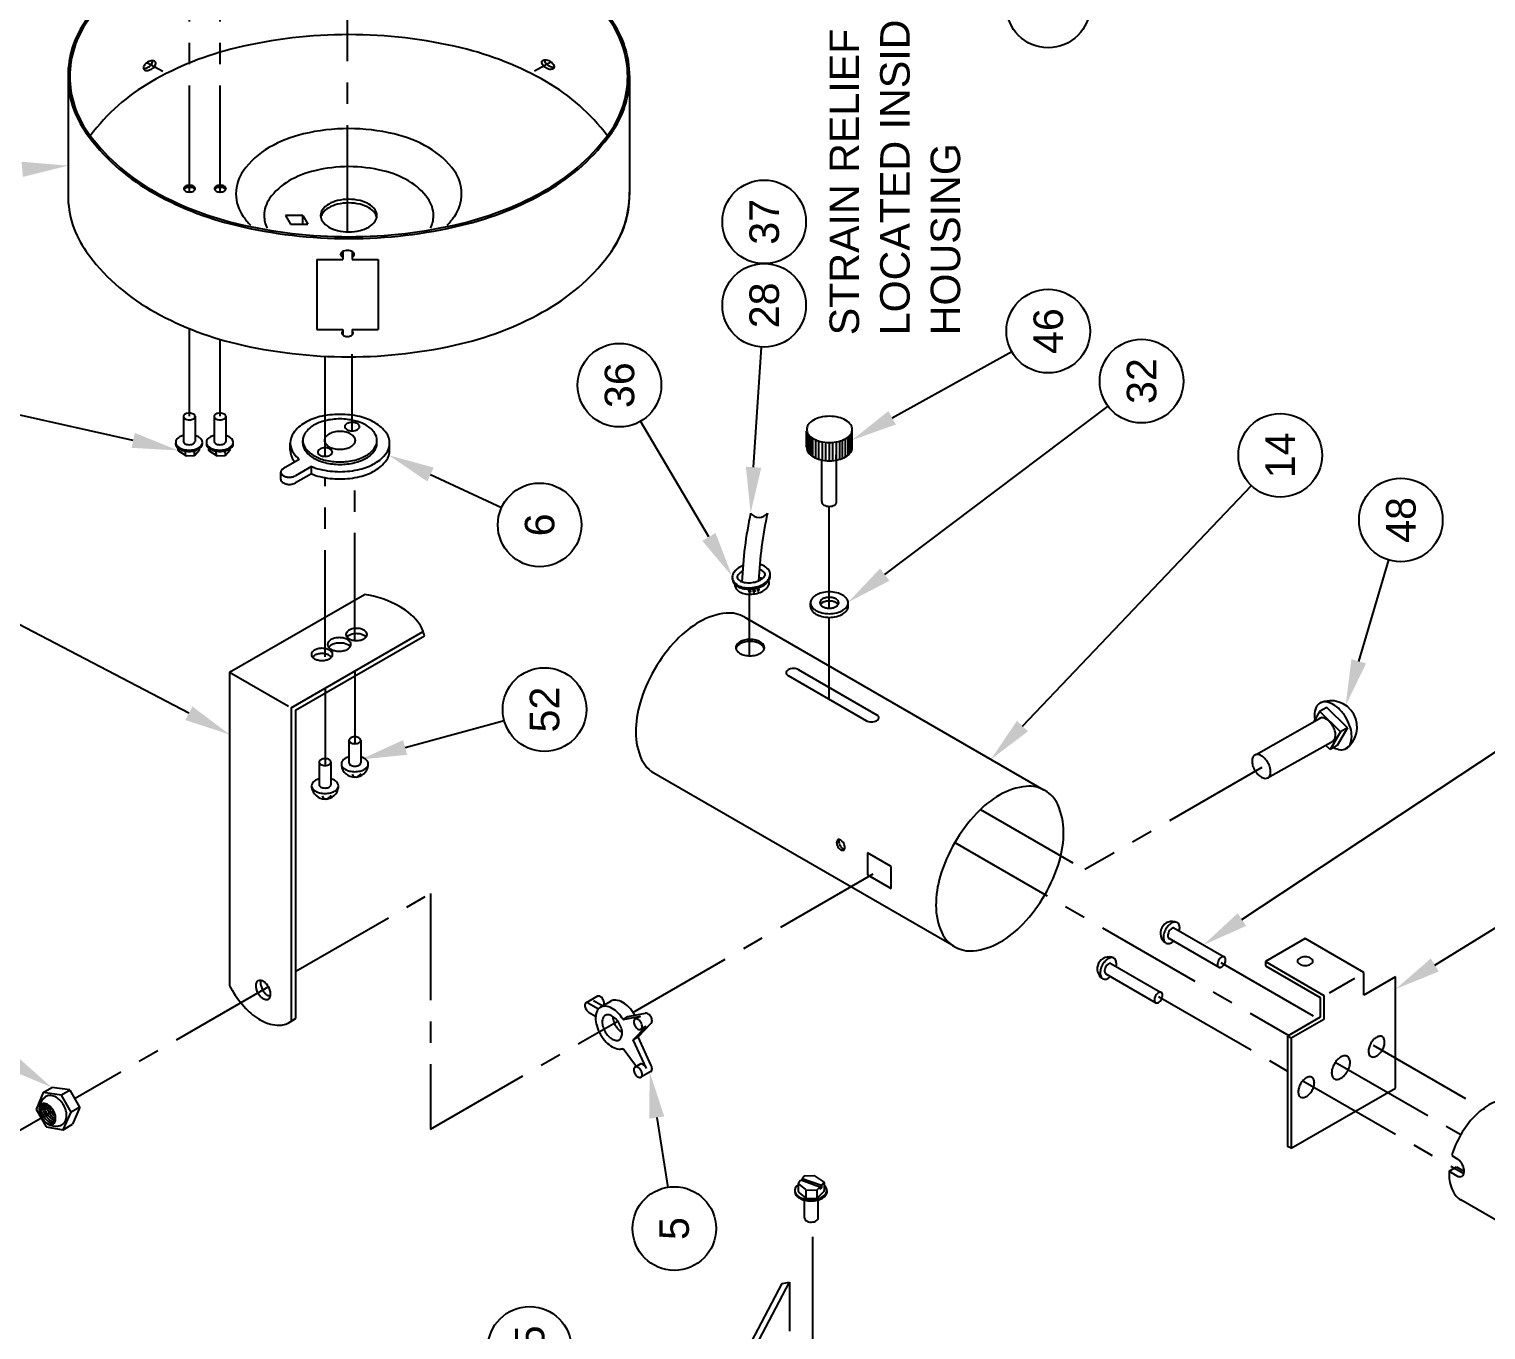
# Model space of a CAD drawing. Header units: millimetres. Extents: x 43 to 3711, y 1330 to 4598.
# Drawn here: x 3679.23 to 3696.31, y 1589.29 to 1604.54 of the extents above; entities that cross this region are included whole.
import ezdxf
from ezdxf.enums import TextEntityAlignment as Align

# ---------------------------------------------------------------- set-up
doc = ezdxf.new("R2010")
doc.units = ezdxf.units.MM
doc.linetypes.add('CENTER', pattern=[2, 1.25, -0.25, 0.25, -0.25])
for name, color, linetype in [('102', 3, 'Continuous'), ('103', 7, 'Continuous'), ('TEXT', 7, 'Continuous')]:
    doc.layers.add(name, color=color, linetype=linetype)
doc.styles.get("Standard").update_dxf_attribs({"font": 'arial.ttf'})

# ---------------------------------------------------------------- blocks, each defined once
blk = doc.blocks.new('SCREW1')
at = {"layer": '102'}
for p, q in [((0.063, 0.111), (0.356, 0.111)), ((0.389, 0.083), (0.382, -0.078)), ((0.525, 0.092), (0.389, 0.091)), ((0.483, 0.203), (0.395, 0.097)), ((0.629, 0.213), (0.502, 0.212)), ((0.525, 0.088), (0.518, -0.082)), ((0.622, 0.208), (0.528, 0.095)), ((0.571, -0.14), (0.682, 0.171)), ((0.593, -0.165), (0.706, 0.15)), ((0.682, 0.171), (0.639, 0.209)), ((0.706, 0.15), (0.674, 0.15)), ((0.746, 0.115), (0.706, 0.15)), ((0.753, -0.052), (0.75, 0.106)), ((0.064, -0.11), (0.36, -0.11)), ((0.517, -0.087), (0.382, -0.089)), ((0.389, -0.096), (0.499, -0.203)), ((0.647, -0.209), (0.516, -0.21)), ((0.521, -0.091), (0.571, -0.14)), ((0.571, -0.14), (0.535, -0.14)), ((0.558, -0.166), (0.535, -0.14)), ((0.558, -0.166), (0.567, -0.14)), ((0.593, -0.165), (0.558, -0.166)), ((0.638, -0.205), (0.593, -0.165)), ((0.656, -0.203), (0.751, -0.059))]:
    blk.add_line(p, q, dxfattribs=at)
for points in [[(0.49, 0.267, 0.147882), (0.44, 0.25, 0.106617), (0.387, 0.19, 0.072341), (0.356, 0.11, 0.058752), (0.344, 0.005, 0.058752), (0.357, -0.1, 0.072341), (0.39, -0.18, 0.106617), (0.444, -0.239, 0.156851), (0.497, -0.256, 0.066854), (0.521, -0.252, 0.043629)], [(0.606, 0.217, 0.071203), (0.566, 0.254, 0.156851), (0.514, 0.27, 0.156851), (0.461, 0.253, 0.106617), (0.407, 0.193, 0.072341), (0.376, 0.113, 0.058752), (0.365, 0.008, 0.058752), (0.378, -0.097, 0.072341), (0.411, -0.177, 0.106617), (0.465, -0.236, 0.156851), (0.518, -0.252, 0.156851), (0.57, -0.235, 0.043629), (0.595, -0.213, 0.072341)], [(0.063, 0.111, 0.002074), (0.063, 0.111, 0.156851), (0.041, 0.103, 0.106617), (0.018, 0.078, 0.072341), (0.005, 0.044, 0.058752), (0, 0, 0.058752), (0.006, -0.044, 0.072341), (0.019, -0.078, 0.106617), (0.042, -0.103, 0.154727), (0.064, -0.11, 0.088752)]]:
    blk.add_lwpolyline(points, format="xyb", dxfattribs=at)
for centre, radius, start, end in [((0.413, 0.082), 0.024, 140.0655, 177.511), ((0.502, 0.188), 0.024, 90.4753, 140.0655), ((0.537, 0.088), 0.012, 140.0655, 177.511), ((0.631, 0.2), 0.012, 48.7094, 140.0655), ((0.738, 0.106), 0.012, 1.0598, 48.7094), ((0.406, -0.079), 0.024, 177.511, 225.6815), ((0.515, -0.186), 0.024, 225.6815, 270.4753), ((0.53, -0.083), 0.012, 177.511, 225.6815), ((0.646, -0.196), 0.012, 225.6815, 326.5293), ((0.741, -0.052), 0.012, 326.5293, 1.0598)]:
    blk.add_arc(centre, radius, start, end, dxfattribs=at)
blk = doc.blocks.new('P-SCR1')
at = {"layer": '102'}
for p, q in [((-0.096, 0.055), (-0.096, -0.312)), ((0.095, 0.055), (0.095, -0.313))]:
    blk.add_line(p, q, dxfattribs=at)
blk.add_lwpolyline([(-0.001, 0, 0.058752), (0.038, 0.004, 0.072341), (0.067, 0.016, 0.106617), (0.089, 0.036, 0.156851), (0.095, 0.055, 0.156851), (0.089, 0.074, 0.106617), (0.067, 0.094, 0.072341), (0.038, 0.106, 0.058752), (0, 0.11, 0.058752), (-0.039, 0.106, 0.072341), (-0.068, 0.094, 0.106617), (-0.09, 0.075, 0.156851), (-0.096, 0.056, 0.156851), (-0.09, 0.036, 0.106617), (-0.068, 0.016, 0.072341), (-0.039, 0.005, 0.058752)], format="xyb", close=True, dxfattribs=at)
for points in [[(-0.095, -0.216, 0.065321), (-0.155, -0.24, 0.106617), (-0.205, -0.286, 0.156851), (-0.219, -0.33, 0.156851), (-0.205, -0.374, 0.106617), (-0.155, -0.419, 0.072341), (-0.089, -0.445, 0.058752), (-0.001, -0.456, 0.058752), (0.087, -0.445, 0.072341), (0.154, -0.419, 0.106617), (0.203, -0.374, 0.156851), (0.218, -0.33, 0.156851), (0.203, -0.286, 0.106617), (0.154, -0.24, 0.063821), (0.095, -0.216, 0.058752)], [(-0.219, -0.34, 0.033178), (-0.219, -0.35, 0.077949), (-0.216, -0.373, 0.106617)], [(-0.096, -0.312, 0.155781), (-0.09, -0.331, 0.106617), (-0.068, -0.351, 0.072341), (-0.039, -0.363, 0.058752), (-0.001, -0.367, 0.058752)], [(-0.001, -0.367, 0.058752), (0.038, -0.363, 0.072341), (0.067, -0.352, 0.106617), (0.089, -0.332, 0.156851), (0.095, -0.313, 0.001045), (0.095, -0.313, 0.106617)], [(0.214, -0.374, 0.082938), (0.218, -0.35, 0.033178), (0.217, -0.34, 0.106617)]]:
    blk.add_lwpolyline(points, format="xyb", dxfattribs=at)
for centre, radius, start, end in [((-0.001, -0.326), 0.22, 186.6352, 353.7649), ((0.02, -0.476), 0.0679, 196.0193, 275.4534), ((-0.032, -0.398), 0.158, 291.0478, 327.0522)]:
    blk.add_arc(centre, radius, start, end, dxfattribs=at)
blk = doc.blocks.new('SCREW2')
at = {"layer": '102'}
for p, q in [((-0.046, 0.081), (0.309, 0.286)), ((0.384, 0.414), (0.372, 0.407)), ((0.508, 0.394), (0.391, 0.416)), ((0.508, 0.393), (0.445, 0.355)), ((0.584, 0.277), (0.515, 0.389)), ((0.585, 0.268), (0.524, 0.231)), ((0.579, 0.128), (0.586, 0.272)), ((0.053, -0.082), (0.408, 0.123)), ((0.575, 0.12), (0.541, 0.099))]:
    blk.add_line(p, q, dxfattribs=at)
for points in [[(0.321, 0.071, 0.065321), (0.372, 0.032, 0.106617), (0.436, 0.011, 0.156851), (0.481, 0.021, 0.156851), (0.512, 0.055, 0.106617), (0.527, 0.121, 0.072341), (0.516, 0.192, 0.058752), (0.481, 0.273, 0.058752), (0.428, 0.344, 0.072341), (0.372, 0.389, 0.106617), (0.308, 0.409, 0.156851), (0.263, 0.399, 0.156851), (0.232, 0.365, 0.106617), (0.218, 0.299, 0.062753), (0.225, 0.237, 0.058752)], [(0.49, 0.026, 0.033178), (0.499, 0.031, 0.156851), (0.53, 0.065, 0.106617), (0.544, 0.131, 0.072341), (0.534, 0.202, 0.058752), (0.499, 0.283, 0.058752), (0.446, 0.354, 0.072341), (0.389, 0.399, 0.106617), (0.325, 0.419, 0.156851), (0.28, 0.409, 0.033178), (0.272, 0.404, 0.106617)], [(0.404, 0.23, 0.058752), (0.381, 0.261, 0.072341), (0.357, 0.281, 0.106617), (0.329, 0.29, 0.156851), (0.309, 0.286, 0.001045), (0.309, 0.286, 0.106617)], [(0.404, 0.12, 0.156851), (0.417, 0.135, 0.106617), (0.424, 0.163, 0.072341), (0.419, 0.194, 0.058752), (0.404, 0.23, 0.058752)]]:
    blk.add_lwpolyline(points, format="xyb", dxfattribs=at)
blk.add_lwpolyline([(0.054, 0.028, 0.058752), (0.031, 0.059, 0.072341), (0.006, 0.079, 0.106617), (-0.022, 0.088, 0.156851), (-0.042, 0.084, 0.156851), (-0.055, 0.069, 0.106617), (-0.062, 0.04, 0.072341), (-0.057, 0.009, 0.058752), (-0.042, -0.027, 0.058752), (-0.019, -0.058, 0.072341), (0.005, -0.077, 0.106617), (0.033, -0.086, 0.156851), (0.053, -0.082, 0.156851), (0.067, -0.067, 0.106617), (0.073, -0.039, 0.072341), (0.069, -0.007, 0.058752)], format="xyb", close=True, dxfattribs=at)
for centre, start, end in [((0.389, 0.406), 79.4154, 125.0934), ((0.506, 0.384), 31.7657, 79.4154), ((0.576, 0.272), 357.2353, 31.7657), ((0.569, 0.128), 304.0731, 357.2353)]:
    blk.add_arc(centre, 0.01, start, end, dxfattribs=at)
blk = doc.blocks.new('A$C3A585D41')
at = {"layer": '102'}
for p, q in [((27.571, 32.098), (27.371, 31.981)), ((27.773, 32.017), (27.571, 32.098)), ((27.371, 31.981), (27.336, 31.781)), ((27.742, 31.802), (27.773, 32.017)), ((27.773, 32.017), (27.832, 31.915)), ((27.336, 31.781), (27.4, 31.67)), ((27.336, 31.781), (27.542, 31.687)), ((27.542, 31.687), (27.742, 31.802)), ((27.801, 31.699), (27.742, 31.802)), ((27.803, 31.702), (27.832, 31.915)), ((27.6, 31.584), (27.4, 31.67)), ((27.601, 31.585), (27.542, 31.687)), ((27.601, 31.585), (27.801, 31.699)), ((39.697, 31.724), (38.31, 31.724)), ((32.7, 29.83), (29.026, 29.83)), ((32.7, 29.83), (32.301, 29.14)), ((32.7, 29.83), (33.612, 28.25)), ((34.96, 29.23), (35.045, 29.23)), ((35.195, 29.013), (35.087, 29.2)), ((28.587, 29.144), (28.624, 29.08)), ((32.284, 29.11), (28.61, 29.11)), ((28.61, 29.11), (28.641, 29.056)), ((32.253, 29.056), (28.641, 29.056)), ((32.253, 29.056), (33.125, 27.547)), ((32.284, 29.11), (33.178, 27.561)), ((35.026, 28.872), (34.919, 29.058)), ((35.112, 28.872), (35.004, 29.058)), ((35.302, 29.119), (35.387, 29.119)), ((38.054, 29.174), (37.953, 29.116)), ((37.953, 29.116), (37.953, 28.915)), ((38.054, 28.973), (38.054, 29.174)), ((35.026, 28.872), (35.112, 28.872)), ((35.387, 28.972), (35.417, 28.972)), ((37.953, 28.973), (38.054, 28.973)), ((38.054, 28.973), (37.953, 28.915)), ((35.387, 28.103), (35.417, 28.103)), ((35.302, 27.955), (35.387, 27.955)), ((28.715, 25.622), (28.668, 25.54)), ((28.819, 25.622), (28.753, 25.507)), ((28.901, 25.517), (28.822, 25.653)), ((28.772, 25.484), (28.843, 25.361)), ((28.852, 25.564), (28.789, 25.454)), ((28.054, 24.946), (28.39, 25.099)), ((28.289, 25.219), (28.079, 25.062)), ((28.424, 25.041), (28.39, 25.099)), ((28.39, 25.099), (28.55, 24.946)), ((28.63, 25.219), (28.664, 25.161)), ((28.63, 25.219), (28.668, 25.012)), ((28.664, 25.161), (28.702, 24.954)), ((39.697, 25.143), (38.295, 25.143)), ((28.018, 24.893), (27.951, 25.009)), ((28.104, 25.02), (28.07, 25.078)), ((28.087, 24.888), (28.424, 25.041)), ((28.424, 25.041), (28.584, 24.888)), ((28.546, 24.951), (28.513, 25.009)), ((28.665, 25.02), (28.632, 25.078)), ((31.534, 24.884), (29.49, 21.344)), ((33.706, 23.903), (33.728, 23.905)), ((33.786, 23.936), (33.802, 23.938)), ((24.691, 23.794), (25.533, 23.354)), ((33.332, 23.773), (31.322, 20.29)), ((33.674, 23.747), (33.638, 23.743)), ((24.715, 23.705), (25.55, 23.269)), ((33.674, 23.728), (33.638, 23.724)), ((33.677, 23.698), (33.64, 23.693)), ((33.68, 23.679), (33.643, 23.675)), ((33.686, 23.649), (33.65, 23.645)), ((33.692, 23.631), (33.656, 23.626)), ((33.756, 23.507), (33.778, 23.51)), ((33.842, 23.494), (33.858, 23.496)), ((25.55, 23.269), (24.975, 23.269)), ((25.533, 23.354), (25.55, 23.269)), ((32.66, 23.282), (32.131, 22.364)), ((32.732, 23.165), (32.198, 22.24)), ((35.504, 23.057), (35.303, 23.057)), ((35.34, 23.069), (35.527, 23.069)), ((33.471, 23.022), (33.514, 23.022)), ((34.702, 22.891), (35.188, 22.891)), ((35.398, 22.886), (35.196, 22.886)), ((35.412, 22.927), (35.202, 22.927)), ((35.426, 22.963), (35.208, 22.963)), ((35.443, 22.997), (35.225, 22.997)), ((35.467, 23.021), (35.245, 23.021)), ((35.486, 23.045), (35.263, 23.045)), ((34.683, 22.716), (35.187, 22.716)), ((35.39, 22.802), (35.18, 22.802)), ((35.39, 22.764), (35.182, 22.764)), ((35.393, 22.723), (35.185, 22.723)), ((35.393, 22.845), (35.186, 22.845)), ((35.199, 22.723), (35.248, 22.723)), ((33.471, 22.581), (33.514, 22.581)), ((35.398, 22.682), (35.194, 22.682)), ((35.417, 22.649), (35.21, 22.649)), ((35.426, 22.617), (35.221, 22.617)), ((35.453, 22.586), (35.241, 22.586)), ((35.467, 22.567), (35.259, 22.567)), ((35.484, 22.55), (35.279, 22.55)), ((35.53, 22.536), (35.332, 22.536)), ((30.326, 22.354), (30.165, 22.076)), ((30.582, 22.354), (30.326, 22.354)), ((30.421, 22.076), (30.582, 22.354)), ((30.165, 22.076), (30.421, 22.076)), ((29.162, 19.562), (28.824, 18.976)), ((29.285, 19.503), (28.949, 18.919)), ((29.58, 18.821), (29.238, 18.229)), ((29.703, 18.762), (29.362, 18.172)), ((31.735, 17.8), (32.171, 17.029)), ((29.257, 17.691), (28.886, 17.048)), ((29.307, 17.691), (28.911, 17.005)), ((29.307, 17.691), (29.257, 17.691)), ((29.576, 17.225), (29.307, 17.691)), ((31.461, 17.664), (31.896, 16.894)), ((27.119, 17.387), (27.14, 17.43)), ((28.434, 17.43), (27.14, 17.43)), ((28.409, 17.387), (28.434, 17.43)), ((28.655, 17.048), (28.434, 17.43)), ((27.119, 17.387), (27.825, 16.164)), ((28.409, 17.387), (27.119, 17.387)), ((28.63, 17.005), (28.409, 17.387)), ((29.179, 16.536), (29.576, 17.225)), ((32.24, 17.055), (32.122, 17.122)), ((28.911, 17.005), (28.63, 17.005)), ((28.886, 17.048), (28.655, 17.048)), ((28.942, 16.941), (29.114, 16.644)), ((31.793, 16.932), (31.846, 16.986)), ((32.001, 16.812), (31.793, 16.932)), ((31.84, 16.85), (31.793, 16.932)), ((32.001, 16.812), (32.241, 17.052)), ((32.048, 16.73), (32.288, 16.97)), ((32.288, 16.97), (32.24, 17.055)), ((32.048, 16.73), (31.84, 16.85)), ((32.048, 16.73), (32.001, 16.812)), ((28.913, 16.536), (29.179, 16.536)), ((29.127, 16.164), (28.913, 16.536)), ((27.825, 16.164), (29.127, 16.164)), ((26.849, 15.538), (26.797, 15.448)), ((26.849, 15.538), (26.899, 15.45)), ((25.884, 14.31), (26.514, 15.401)), ((26.899, 15.45), (26.866, 15.394)), ((27.032, 15.507), (26.99, 15.435))]:
    blk.add_line(p, q, dxfattribs=at)
at = {"layer": '102', "linetype": 'Continuous'}
for p, q in [((37.539, 28.809), (36.716, 28.809)), ((36.716, 28.809), (36.716, 28.503)), ((37.539, 28.809), (37.539, 28.503)), ((36.716, 28.503), (36.653, 28.503)), ((36.716, 28.395), (36.653, 28.395)), ((36.716, 28.395), (36.716, 28.089)), ((37.633, 28.503), (37.539, 28.503)), ((37.632, 28.395), (37.539, 28.395)), ((37.539, 28.395), (37.539, 28.089)), ((37.539, 28.089), (36.716, 28.089))]:
    blk.add_line(p, q, dxfattribs=at)
at = {"layer": '102'}
for points in [[(27.378, 31.859, 0.000283), (27.378, 31.859, 0.156851), (27.392, 31.797, 0.156851), (27.439, 31.754, 0.106617), (27.503, 31.741, 0.072341), (27.563, 31.749, 0.058752), (27.625, 31.776, 0.058752), (27.679, 31.817, 0.072341), (27.717, 31.864, 0.106617), (27.737, 31.927, 0.156851), (27.724, 31.988, 0.156851), (27.677, 32.031, 0.005036), (27.674, 32.032, 0.072341)], [(27.498, 32.012, 0.058752), (27.454, 31.98, 0.072341), (27.427, 31.945, 0.106617), (27.414, 31.905, 0.138975), (27.419, 31.88, 0.156851)], [(27.51, 31.989, 0.058752), (27.466, 31.957, 0.072341), (27.439, 31.922, 0.106617), (27.426, 31.882, 0.031443), (27.426, 31.877, 0.156851)], [(27.527, 31.97, 0.058752), (27.483, 31.938, 0.072341), (27.456, 31.903, 0.087771), (27.444, 31.871, 0.156851)], [(27.54, 31.948, 0.058752), (27.496, 31.916, 0.072341), (27.469, 31.881, 0.035251), (27.463, 31.869, 0.156851)], [(27.638, 32.028, 0.034944), (27.633, 32.032, 0.106617), (27.592, 32.04, 0.072341), (27.548, 32.034, 0.058752), (27.498, 32.012, 0.058752)], [(27.643, 32.009, 0.102272), (27.604, 32.017, 0.072341), (27.56, 32.011, 0.058752), (27.51, 31.989, 0.058752)], [(27.642, 31.996, 0.053376), (27.621, 31.998, 0.072341), (27.577, 31.992, 0.058752), (27.527, 31.97, 0.058752)], [(27.636, 31.976, 0.00561), (27.634, 31.976, 0.072341), (27.59, 31.97, 0.058752), (27.54, 31.948, 0.058752)], [(27.622, 31.952, 0.033527), (27.602, 31.947, 0.058752), (27.552, 31.926, 0.058752)], [(27.552, 31.926, 0.058752), (27.508, 31.893, 0.048478), (27.489, 31.87, 0.106617)], [(27.569, 31.907, 0.038059), (27.54, 31.887, 0.072341)], [(27.588, 31.916, 0.023227), (27.569, 31.907, 0.058752)], [(38.329, 31.724, 0.007028), (38.297, 31.724, 0.156851), (37.633, 31.511, 0.106617), (36.953, 30.76, 0.072341), (36.553, 29.755, 0.058752), (36.397, 28.433, 0.058752)], [(38.991, 25.405, 0.101011), (39.622, 26.117, 0.072341), (40.02, 27.117, 0.058752), (40.175, 28.433, 0.058752), (40.02, 29.75, 0.072341), (39.622, 30.75, 0.101011), (38.991, 31.462, 0.156851)], [(39.777, 30.839, 0.005316), (39.777, 30.838, 0.072341), (39.781, 30.812, 0.058752), (39.793, 30.783, 0.058752)], [(39.793, 30.783, 0.058752), (39.813, 30.757, 0.072341), (39.833, 30.741, 0.106617), (39.857, 30.734, 0.10425), (39.868, 30.735, 0.156851)], [(38.357, 30.235, 0.027467), (38.359, 30.237, 0.106617), (38.373, 30.252, 0.072341), (38.382, 30.273, 0.058752), (38.385, 30.3, 0.058752), (38.382, 30.328, 0.072341), (38.373, 30.348, 0.106617), (38.359, 30.364, 0.027467), (38.357, 30.365, 0.156851)], [(38.357, 29.875, 0.027467), (38.359, 29.877, 0.106617), (38.373, 29.892, 0.072341), (38.382, 29.913, 0.058752), (38.385, 29.94, 0.058752), (38.382, 29.968, 0.072341), (38.373, 29.988, 0.106617), (38.359, 30.004, 0.027467), (38.357, 30.005, 0.156851)], [(28.972, 29.8, 0.058752), (28.758, 29.64, 0.072341), (28.623, 29.47, 0.106617), (28.561, 29.276, 0.156851), (28.59, 29.139, 0.038905), (28.61, 29.11, 0.106617)], [(29.026, 29.83, 0.013476), (28.972, 29.8, 0.058752)], [(39.073, 28.433, 0.058752), (39.011, 28.965, 0.072341), (38.85, 29.369, 0.106617), (38.576, 29.67, 0.156851), (38.31, 29.756, 0.156851), (38.043, 29.67, 0.033806), (37.942, 29.587, 0.072341)], [(28.974, 29.442, 0.058752), (28.934, 29.412, 0.072341), (28.909, 29.38, 0.082963), (28.898, 29.352, 0.156851)], [(29.086, 29.464, 0.071901), (29.06, 29.468, 0.072341), (29.02, 29.462, 0.058752), (28.974, 29.442, 0.058752)], [(38.627, 28.433, 0.058752), (38.58, 28.832, 0.072341), (38.459, 29.135, 0.106617), (38.254, 29.361, 0.156851), (38.054, 29.425, 0.113015), (37.905, 29.391, 0.106617)], [(34.96, 29.23, 0.156851), (34.94, 29.223, 0.106617), (34.919, 29.2, 0.072341), (34.907, 29.17, 0.058752), (34.902, 29.129, 0.058752), (34.907, 29.089, 0.072341), (34.919, 29.058, 0.106617)], [(35.086, 29.2, 0.106617), (35.066, 29.223, 0.156851), (35.045, 29.23, 0.156851), (35.025, 29.223, 0.106617), (35.004, 29.2, 0.072341), (34.992, 29.17, 0.058752), (34.987, 29.129, 0.058752), (34.992, 29.089, 0.072341), (35.004, 29.058, 0.106617)], [(28.618, 29.091, 0.006908), (28.621, 29.086, 0.038905), (28.641, 29.056, 0.106617)], [(35.302, 29.119, 0.156851), (35.184, 29.082, 0.014908), (35.164, 29.066, 0.072341)], [(35.723, 28.537, 0.058752), (35.696, 28.771, 0.072341), (35.625, 28.949, 0.106617), (35.504, 29.082, 0.156851), (35.387, 29.119, 0.156851), (35.27, 29.082, 0.060032), (35.195, 29.013, 0.072341)], [(32.918, 28.748, 0.058752), (32.912, 28.797, 0.072341), (32.897, 28.835, 0.085769), (32.878, 28.859, 0.156851)], [(35.026, 28.872, 0.04001), (34.993, 28.771, 0.058752), (34.966, 28.537, 0.058752), (34.993, 28.304, 0.072341), (35.064, 28.126, 0.106617), (35.184, 27.993, 0.156851), (35.302, 27.955, 0.156851)], [(35.112, 28.872, 0.04001), (35.079, 28.771, 0.058752), (35.051, 28.537, 0.058752), (35.079, 28.304, 0.072341), (35.149, 28.126, 0.106617), (35.27, 27.993, 0.156851), (35.387, 27.955, 0.156851), (35.504, 27.993, 0.106617), (35.625, 28.126, 0.072341), (35.696, 28.304, 0.058752), (35.723, 28.537, 0.058752)], [(35.387, 28.972, 0.156851), (35.299, 28.944, 0.106617), (35.21, 28.845, 0.072341), (35.157, 28.712, 0.058752), (35.136, 28.537, 0.058752), (35.157, 28.363, 0.072341), (35.21, 28.23, 0.106617), (35.299, 28.131, 0.156851), (35.387, 28.103, 0.156851)], [(32.878, 28.637, 0.085769), (32.897, 28.661, 0.072341), (32.912, 28.698, 0.058752), (32.918, 28.748, 0.058752)], [(38.202, 28.433, 0.058752), (38.186, 28.566, 0.072341), (38.146, 28.667, 0.106617), (38.077, 28.743, 0.108525), (38.032, 28.762, 0.156851)], [(32.993, 28.667, -0.007078), (32.994, 28.666, -0.106617), (33.023, 28.635, -0.072341), (33.04, 28.593, -0.058752), (33.046, 28.537, -0.058752)], [(33.046, 28.537, -0.058752), (33.04, 28.482, -0.126057), (33.003, 28.413, -0.106617)], [(36.697, 28.503, 0.060317), (36.689, 28.511, 0.156851), (36.675, 28.515, 0.156851), (36.662, 28.511, 0.106617), (36.648, 28.496, 0.072341), (36.64, 28.476, 0.058752), (36.637, 28.449, 0.058752)], [(37.567, 28.393, 0.106617), (37.583, 28.375, 0.156851), (37.599, 28.37, 0.156851), (37.615, 28.375, 0.106617), (37.631, 28.393, 0.072341), (37.641, 28.418, 0.058752), (37.645, 28.45, 0.058752), (37.641, 28.481, 0.072341), (37.631, 28.506, 0.106617), (37.615, 28.524, 0.156851), (37.599, 28.529, 0.156851), (37.583, 28.524, 0.106617), (37.567, 28.506, 0.007793), (37.565, 28.503, 0.058752)], [(37.621, 28.519, 0.075164), (37.61, 28.506, 0.007793), (37.608, 28.503, 0.058752)], [(33.152, 28.343, 0.058752), (33.146, 28.392, 0.072341), (33.131, 28.43, 0.085769), (33.112, 28.454, 0.099818)], [(33.112, 28.232, 0.085769), (33.131, 28.256, 0.072341), (33.146, 28.293, 0.058752), (33.152, 28.343, 0.058752)], [(36.397, 28.433, 0.058752), (36.553, 27.112, 0.072341), (36.953, 26.106, 0.106617), (37.633, 25.356, 0.156851), (38.297, 25.142, 0.007028), (38.329, 25.143, 0.106617)], [(36.637, 28.449, 0.058752), (36.64, 28.423, 0.072341), (36.648, 28.402, 0.106617), (36.662, 28.387, 0.156851), (36.675, 28.383, 0.156851), (36.689, 28.387, 0.060317), (36.697, 28.395, 0.072341)], [(37.609, 28.395, 0.005589), (37.61, 28.393, 0.075164), (37.621, 28.38, 0.156851)], [(37.905, 27.476, 0.113015), (38.054, 27.441, 0.156851), (38.254, 27.506, 0.106617), (38.459, 27.732, 0.072341), (38.58, 28.035, 0.058752), (38.627, 28.433, 0.058752)], [(37.942, 27.279, 0.033806), (38.043, 27.196, 0.156851), (38.31, 27.111, 0.156851), (38.576, 27.196, 0.106617), (38.85, 27.498, 0.072341), (39.011, 27.902, 0.058752), (39.073, 28.433, 0.058752)], [(38.032, 28.105, 0.108525), (38.077, 28.124, 0.106617), (38.146, 28.2, 0.072341), (38.186, 28.301, 0.058752), (38.202, 28.433, 0.058752)], [(33.125, 27.547, 0.110145), (33.263, 27.605, 0.106617), (33.468, 27.832, 0.098675), (33.61, 28.252, 0.045828)], [(39.805, 26.085, -0.058752), (39.825, 26.11, -0.072341), (39.845, 26.126, -0.106617), (39.868, 26.134, -0.10425), (39.88, 26.133, -0.156851)], [(39.789, 26.028, -0.005316), (39.789, 26.029, -0.072341), (39.793, 26.055, -0.058752), (39.805, 26.085, -0.058752)], [(28.749, 25.653, 0.058752), (28.728, 25.638, 0.072341), (28.715, 25.622, 0.106617)], [(28.819, 25.622, 0.106617), (28.825, 25.64, 0.156851), (28.822, 25.653, 0.156851), (28.812, 25.662, 0.106617), (28.793, 25.667, 0.072341), (28.772, 25.664, 0.058752), (28.749, 25.653, 0.058752)], [(28.454, 25.484, 0.058752), (28.364, 25.417, 0.072341), (28.308, 25.346, 0.106617), (28.282, 25.265, 0.12503), (28.289, 25.219, 0.156851)], [(28.63, 25.219, 0.047929), (28.702, 25.275, 0.072341), (28.758, 25.346, 0.106617), (28.784, 25.427, 0.156851), (28.772, 25.484, 0.156851), (28.729, 25.523, 0.106617), (28.646, 25.541, 0.072341), (28.556, 25.528, 0.058752), (28.454, 25.484, 0.058752)], [(28.63, 25.219, 0.047929), (28.702, 25.275, 0.072341), (28.758, 25.346, 0.106617), (28.784, 25.427, 0.156851), (28.772, 25.484, 0.156851), (28.729, 25.523, 0.106617), (28.646, 25.541, 0.072341), (28.556, 25.528, 0.058752), (28.454, 25.484, 0.058752)], [(28.79, 25.455, 0.01748), (28.791, 25.454, 0.156851), (28.801, 25.445, 0.106617), (28.82, 25.441, 0.072341), (28.84, 25.444, 0.058752), (28.864, 25.454, 0.058752), (28.885, 25.469, 0.072341), (28.897, 25.486, 0.106617), (28.903, 25.504, 0.156851), (28.901, 25.517, 0.156851)], [(28.556, 25.306, 0.058752), (28.503, 25.266, 0.062942), (28.473, 25.229, 0.106617)], [(28.664, 25.34, 0.062942), (28.618, 25.332, 0.058752), (28.556, 25.306, 0.058752)], [(28.678, 25.082, 0.003282), (28.684, 25.085, 0.058752), (28.773, 25.152, 0.072341), (28.829, 25.223, 0.106617), (28.855, 25.304, 0.156851), (28.843, 25.361, 0.156851)], [(37.629, 25.362, 0.156851), (38.31, 25.143, 0.156851)], [(28.064, 24.951, 0.058752), (28.086, 24.968, 0.072341), (28.1, 24.986, 0.106617), (28.107, 25.006, 0.156851), (28.104, 25.02, 0.156851)], [(28.584, 24.888, 0.084375), (28.591, 24.883, 0.106617), (28.611, 24.879, 0.072341), (28.634, 24.882, 0.058752), (28.659, 24.893, 0.058752), (28.681, 24.91, 0.072341), (28.695, 24.928, 0.106617), (28.702, 24.948, 0.070271), (28.702, 24.954, 0.156851)], [(32.733, 24.85, 0.058752), (32.34, 25.019, 0.072341), (31.996, 25.069, 0.106617), (31.678, 25.001, 0.156851), (31.512, 24.85, 0.001021), (31.511, 24.849, 0.106617)], [(28.018, 24.893, 0.156851), (28.029, 24.883, 0.106617), (28.05, 24.879, 0.072341), (28.072, 24.882, 0.034295), (28.087, 24.888, 0.058752)], [(33.302, 23.733, 0.049615), (33.344, 23.792, 0.156851), (33.392, 24.011, 0.106617), (33.292, 24.321, 0.072341), (33.076, 24.594, 0.058752), (32.733, 24.85, 0.058752)], [(33.725, 23.902, 0.068566), (33.706, 23.903, 0.156851), (33.668, 23.885, 0.106617), (33.633, 23.835, 0.072341), (33.616, 23.771, 0.058752), (33.617, 23.69, 0.058752), (33.636, 23.612, 0.072341), (33.668, 23.555, 0.106617), (33.715, 23.515, 0.156851), (33.756, 23.507, 0.068566), (33.774, 23.512, 0.106617)], [(33.794, 23.937, 0.021742), (33.786, 23.936, 0.156851), (33.735, 23.912, 0.106617), (33.694, 23.854, 0.072341), (33.676, 23.784, 0.058752), (33.677, 23.698, 0.058752), (33.697, 23.614, 0.072341), (33.732, 23.551, 0.106617), (33.786, 23.505, 0.156851), (33.842, 23.494, 0.021742), (33.85, 23.495, 0.106617)], [(33.948, 23.814, 0.002721), (33.947, 23.818, 0.072341), (33.912, 23.881, 0.106617), (33.858, 23.928, 0.156851), (33.802, 23.938, 0.156851), (33.751, 23.914, 0.106617), (33.71, 23.856, 0.072341), (33.692, 23.786, 0.058752), (33.693, 23.7, 0.058752), (33.713, 23.616, 0.072341), (33.748, 23.553, 0.106617), (33.802, 23.507, 0.156851), (33.858, 23.496, 0.156851), (33.909, 23.52, 0.106617), (33.95, 23.578, 0.04195), (33.963, 23.618, 0.058752)], [(33.061, 23.73, 0.058752), (33.053, 23.797, 0.072341), (33.032, 23.849, 0.106617), (32.998, 23.887, 0.102661), (32.976, 23.896, 0.156851)], [(33.638, 23.743, 0.013854), (33.638, 23.724, 0.013787)], [(33.883, 23.819, 0.041753), (33.865, 23.846, 0.106617), (33.83, 23.877, 0.156851), (33.81, 23.88, 0.156851), (33.791, 23.872, 0.106617), (33.764, 23.833, 0.072341), (33.75, 23.78, 0.058752), (33.751, 23.707, 0.058752), (33.768, 23.637, 0.072341), (33.795, 23.588, 0.106617), (33.83, 23.558, 0.156851), (33.851, 23.554, 0.156851), (33.869, 23.563, 0.106617), (33.896, 23.601, 0.029814), (33.904, 23.623, 0.058752)], [(33.773, 23.825, 0.014049), (33.767, 23.834, 0.006093), (33.765, 23.836, 0.103386)], [(32.976, 23.564, 0.102661), (32.998, 23.573, 0.106617), (33.032, 23.612, 0.072341), (33.053, 23.663, 0.058752), (33.061, 23.73, 0.058752)], [(33.64, 23.693, 0.013765), (33.643, 23.675, 0.072341)], [(33.65, 23.645, 0.013967), (33.656, 23.626, 0.072341)], [(33.796, 23.586, 0.006093), (33.797, 23.589, 0.054274), (33.809, 23.629, 0.058752)], [(32.744, 23.221, 0.058752), (32.74, 23.256, 0.072341), (32.729, 23.283, 0.106617), (32.711, 23.302, 0.156851), (32.694, 23.308, 0.156851), (32.676, 23.302, 0.106617), (32.658, 23.283, 0.013343), (32.656, 23.278, 0.058752)], [(32.719, 23.146, 0.065497), (32.729, 23.159, 0.072341), (32.74, 23.186, 0.058752), (32.744, 23.221, 0.058752)], [(35.336, 23.066, 0.007495), (35.333, 23.066, 0.156851), (35.279, 23.049, 0.106617), (35.224, 22.988, 0.072341), (35.192, 22.907, 0.058752), (35.179, 22.8, 0.058752), (35.192, 22.693, 0.072341), (35.224, 22.611, 0.106617), (35.279, 22.55, 0.156851), (35.333, 22.533, 0.004965), (35.335, 22.533, 0.056588)], [(33.471, 23.022, 0.156851), (33.426, 23.008, 0.106617), (33.381, 22.958, 0.072341), (33.354, 22.89, 0.058752), (33.343, 22.802, 0.058752)], [(33.492, 22.698, 0.005064), (33.493, 22.699, 0.106617), (33.516, 22.724, 0.072341), (33.529, 22.757, 0.058752), (33.534, 22.802, 0.058752), (33.529, 22.846, 0.072341), (33.516, 22.88, 0.106617), (33.493, 22.905, 0.005064), (33.492, 22.905, 0.156851)], [(34.702, 22.889, 0.057641), (34.695, 22.89, 0.156851), (34.677, 22.884, 0.106617), (34.659, 22.864, 0.072341), (34.648, 22.837, 0.058752), (34.644, 22.802, 0.058752), (34.648, 22.766, 0.072341), (34.659, 22.739, 0.131524), (34.683, 22.716, 0.156851)], [(33.343, 22.802, 0.058752), (33.354, 22.713, 0.072341), (33.381, 22.646, 0.106617), (33.426, 22.596, 0.156851), (33.471, 22.581, 0.156851)], [(30.669, 22.676, 0.058752), (30.646, 22.66, 0.072341), (30.632, 22.642, 0.103334), (30.626, 22.623, 0.156851)], [(30.737, 22.686, 0.103334), (30.717, 22.691, 0.072341), (30.694, 22.687, 0.058752), (30.669, 22.676, 0.058752)], [(32.131, 22.369, 0.068346), (32.121, 22.344, 0.058752), (32.117, 22.309, 0.058752), (32.121, 22.274, 0.072341), (32.131, 22.247, 0.106617), (32.15, 22.227, 0.156851), (32.167, 22.221, 0.156851), (32.185, 22.227, 0.04548), (32.193, 22.235, 0.072341)], [(29.264, 19.602, 0.058752), (29.212, 19.622, 0.072341), (29.167, 19.626, 0.106617), (29.126, 19.616, 0.156851), (29.105, 19.596, 0.156851), (29.1, 19.567, 0.106617), (29.115, 19.527, 0.041986), (29.131, 19.506, 0.058752)], [(29.241, 19.563, 0.058752), (29.215, 19.573, 0.072341), (29.192, 19.575, 0.106617), (29.172, 19.57, 0.156851), (29.161, 19.56, 0.115506)], [(29.285, 19.503, 0.077949), (29.286, 19.51, 0.106617), (29.278, 19.53, 0.072341), (29.264, 19.547, 0.058752), (29.241, 19.563, 0.058752)], [(29.25, 19.439, 0.059371), (29.287, 19.437, 0.106617), (29.328, 19.447, 0.156851), (29.349, 19.467, 0.156851), (29.354, 19.496, 0.106617), (29.339, 19.536, 0.072341), (29.31, 19.57, 0.058752), (29.264, 19.602, 0.058752)], [(29.682, 18.861, 0.058752), (29.63, 18.881, 0.072341), (29.585, 18.885, 0.106617), (29.544, 18.875, 0.156851), (29.523, 18.854, 0.156851), (29.518, 18.826, 0.106617), (29.532, 18.786, 0.041986), (29.548, 18.765, 0.058752)], [(29.658, 18.822, 0.058752), (29.632, 18.832, 0.072341), (29.61, 18.834, 0.106617), (29.589, 18.829, 0.156851), (29.579, 18.819, 0.057562), (29.577, 18.814, 0.106617)], [(29.703, 18.762, 0.077949), (29.703, 18.769, 0.106617), (29.696, 18.789, 0.072341), (29.681, 18.806, 0.058752), (29.658, 18.822, 0.058752)], [(29.667, 18.698, 0.059371), (29.705, 18.695, 0.106617), (29.746, 18.706, 0.156851), (29.766, 18.726, 0.156851), (29.771, 18.755, 0.106617), (29.757, 18.795, 0.072341), (29.727, 18.829, 0.058752), (29.682, 18.861, 0.058752)], [(31.817, 16.891, 0.099511), (31.791, 16.806, 0.156851), (31.805, 16.743, 0.156851), (31.853, 16.699, 0.106617), (31.946, 16.679, 0.072341), (32.046, 16.693, 0.058752), (32.16, 16.743, 0.058752), (32.26, 16.817, 0.072341), (32.323, 16.897, 0.106617), (32.352, 16.987, 0.156851), (32.338, 17.051, 0.156851), (32.29, 17.095, 0.106617), (32.197, 17.115, 0.03869), (32.143, 17.11, 0.058752)], [(31.891, 16.901, 0.156851), (31.915, 16.879, 0.106617), (31.962, 16.869, 0.072341), (32.012, 16.876, 0.058752), (32.069, 16.901, 0.058752), (32.119, 16.938, 0.072341), (32.151, 16.978, 0.106617), (32.165, 17.023, 0.156851), (32.158, 17.055, 0.077949), (32.148, 17.068, 0.106617)], [(26.85, 15.537, 0.010791), (26.817, 15.538, 0.106617), (26.618, 15.495, 0.156851), (26.514, 15.401, 0.156851)], [(26.797, 15.448, 0.106617), (26.785, 15.412, 0.156851), (26.791, 15.386, 0.156851), (26.81, 15.369, 0.106617), (26.848, 15.361, 0.072341), (26.888, 15.367, 0.058752), (26.934, 15.386, 0.058752), (26.974, 15.416, 0.044102), (26.99, 15.435, 0.106617)], [(26.866, 15.394, 0.096232), (26.855, 15.361, 0.156851)], [(27.278, 15.401, 0.058752), (27.032, 15.507, 0.00024), (27.032, 15.507, 0.106617)], [(27.66, 14.74, 0.156851), (27.689, 14.877, 0.106617), (27.627, 15.071, 0.072341), (27.492, 15.241, 0.058752), (27.278, 15.401, 0.058752)]]:
    blk.add_lwpolyline(points, format="xyb", dxfattribs=at)
for points in [[(27.481, 32.031, 0.058752), (27.437, 31.999, 0.072341), (27.41, 31.964, 0.106617), (27.397, 31.924, 0.156851), (27.403, 31.896, 0.156851), (27.424, 31.877, 0.106617), (27.465, 31.869, 0.072341), (27.509, 31.875, 0.058752), (27.559, 31.896, 0.058752), (27.603, 31.929, 0.072341), (27.63, 31.964, 0.106617), (27.643, 32.003, 0.156851), (27.637, 32.031, 0.156851), (27.616, 32.051, 0.106617), (27.575, 32.059, 0.072341), (27.531, 32.053, 0.058752)], [(37.784, 28.433, 0.058752), (37.94, 27.112, 0.072341), (38.341, 26.106, 0.106617), (39.021, 25.356, 0.156851), (39.684, 25.142, 0.156851), (40.348, 25.356, 0.106617), (41.028, 26.106, 0.072341), (41.429, 27.112, 0.058752), (41.584, 28.433, 0.058752), (41.429, 29.755, 0.072341), (41.028, 30.76, 0.106617), (40.348, 31.511, 0.156851), (39.684, 31.724, 0.156851), (39.021, 31.511, 0.106617), (38.341, 30.76, 0.072341), (37.94, 29.755, 0.058752)], [(37.806, 28.433, 0.058752), (37.961, 27.117, 0.072341), (38.359, 26.117, 0.106617), (39.033, 25.373, 0.156851), (39.684, 25.164, 0.156851), (40.335, 25.373, 0.106617), (41.009, 26.117, 0.072341), (41.408, 27.117, 0.058752), (41.563, 28.433, 0.058752), (41.408, 29.75, 0.072341), (41.009, 30.75, 0.106617), (40.335, 31.493, 0.156851), (39.684, 31.703, 0.156851), (39.033, 31.493, 0.106617), (38.359, 30.75, 0.072341), (37.961, 29.75, 0.058752)], [(39.772, 30.745, 0.058752), (39.791, 30.72, 0.072341), (39.812, 30.704, 0.106617), (39.835, 30.696, 0.156851), (39.852, 30.7, 0.156851), (39.863, 30.712, 0.106617), (39.868, 30.736, 0.072341), (39.864, 30.762, 0.058752), (39.851, 30.791, 0.058752), (39.832, 30.817, 0.072341), (39.811, 30.833, 0.106617), (39.788, 30.84, 0.156851), (39.771, 30.837, 0.156851), (39.76, 30.824, 0.106617), (39.755, 30.8, 0.072341), (39.759, 30.775, 0.058752)], [(38.329, 30.3, 0.058752), (38.333, 30.273, 0.072341), (38.341, 30.252, 0.106617), (38.355, 30.237, 0.156851), (38.369, 30.232, 0.156851), (38.382, 30.237, 0.106617), (38.396, 30.252, 0.072341), (38.405, 30.273, 0.058752), (38.408, 30.3, 0.058752), (38.405, 30.328, 0.072341), (38.396, 30.348, 0.106617), (38.382, 30.364, 0.156851), (38.369, 30.368, 0.156851), (38.355, 30.364, 0.106617), (38.341, 30.348, 0.072341), (38.333, 30.328, 0.058752)], [(38.329, 29.94, 0.058752), (38.333, 29.913, 0.072341), (38.341, 29.892, 0.106617), (38.355, 29.877, 0.156851), (38.369, 29.872, 0.156851), (38.382, 29.877, 0.106617), (38.396, 29.892, 0.072341), (38.405, 29.913, 0.058752), (38.408, 29.94, 0.058752), (38.405, 29.968, 0.072341), (38.396, 29.988, 0.106617), (38.382, 30.004, 0.156851), (38.369, 30.008, 0.156851), (38.355, 30.004, 0.106617), (38.341, 29.988, 0.072341), (38.333, 29.968, 0.058752)], [(28.939, 29.498, 0.058752), (28.899, 29.468, 0.072341), (28.873, 29.436, 0.106617), (28.862, 29.4, 0.156851), (28.867, 29.374, 0.156851), (28.887, 29.357, 0.106617), (28.924, 29.349, 0.072341), (28.964, 29.354, 0.058752), (29.01, 29.374, 0.058752), (29.05, 29.404, 0.072341), (29.076, 29.436, 0.106617), (29.087, 29.472, 0.156851), (29.082, 29.498, 0.156851), (29.062, 29.516, 0.106617), (29.025, 29.524, 0.072341), (28.985, 29.518, 0.058752)], [(32.98, 28.748, 0.058752), (32.974, 28.797, 0.072341), (32.959, 28.835, 0.106617), (32.933, 28.863, 0.156851), (32.909, 28.871, 0.156851), (32.884, 28.863, 0.106617), (32.858, 28.835, 0.072341), (32.843, 28.797, 0.058752), (32.837, 28.748, 0.058752), (32.843, 28.698, 0.072341), (32.858, 28.661, 0.106617), (32.884, 28.632, 0.156851), (32.909, 28.624, 0.156851), (32.933, 28.632, 0.106617), (32.959, 28.661, 0.072341), (32.974, 28.698, 0.058752)], [(35.669, 28.537, 0.058752), (35.648, 28.712, 0.072341), (35.595, 28.845, 0.106617), (35.505, 28.944, 0.156851), (35.417, 28.972, 0.156851), (35.33, 28.944, 0.106617), (35.24, 28.845, 0.072341), (35.187, 28.712, 0.058752), (35.166, 28.537, 0.058752), (35.187, 28.363, 0.072341), (35.24, 28.23, 0.106617), (35.33, 28.131, 0.156851), (35.417, 28.103, 0.156851), (35.505, 28.131, 0.106617), (35.595, 28.23, 0.072341), (35.648, 28.363, 0.058752)], [(32.946, 28.545, 0.058752), (32.953, 28.49, 0.072341), (32.969, 28.448, 0.106617), (32.998, 28.417, 0.156851), (33.026, 28.408, 0.156851), (33.053, 28.417, 0.106617), (33.082, 28.448, 0.072341), (33.099, 28.49, 0.058752), (33.105, 28.545, 0.058752), (33.099, 28.6, 0.072341), (33.082, 28.642, 0.106617), (33.053, 28.674, 0.156851), (33.026, 28.683, 0.156851), (32.998, 28.674, 0.106617), (32.969, 28.642, 0.072341), (32.953, 28.6, 0.058752)], [(35.33, 28.712, 0.058752), (35.326, 28.747, 0.072341), (35.315, 28.773, 0.106617), (35.297, 28.793, 0.156851), (35.28, 28.798, 0.156851), (35.263, 28.793, 0.106617), (35.245, 28.773, 0.072341), (35.234, 28.747, 0.058752), (35.23, 28.712, 0.058752), (35.234, 28.677, 0.072341), (35.245, 28.651, 0.106617), (35.263, 28.632, 0.156851), (35.28, 28.626, 0.156851), (35.297, 28.632, 0.106617), (35.315, 28.651, 0.072341), (35.326, 28.677, 0.058752)], [(35.522, 28.537, 0.058752), (35.514, 28.61, 0.072341), (35.492, 28.666, 0.106617), (35.454, 28.707, 0.156851), (35.417, 28.719, 0.156851), (35.381, 28.707, 0.106617), (35.343, 28.666, 0.072341), (35.321, 28.61, 0.058752), (35.313, 28.537, 0.058752), (35.321, 28.465, 0.072341), (35.343, 28.409, 0.106617), (35.381, 28.368, 0.156851), (35.417, 28.356, 0.156851), (35.454, 28.368, 0.106617), (35.492, 28.409, 0.072341), (35.514, 28.465, 0.058752)], [(38.245, 28.433, 0.058752), (38.229, 28.566, 0.072341), (38.189, 28.667, 0.106617), (38.121, 28.743, 0.156851), (38.054, 28.764, 0.156851), (37.987, 28.743, 0.106617), (37.919, 28.667, 0.072341), (37.879, 28.566, 0.058752), (37.863, 28.433, 0.058752), (37.879, 28.301, 0.072341), (37.919, 28.2, 0.106617), (37.987, 28.124, 0.156851), (38.054, 28.103, 0.156851), (38.121, 28.124, 0.106617), (38.189, 28.2, 0.072341), (38.229, 28.301, 0.058752)], [(33.214, 28.343, 0.058752), (33.208, 28.392, 0.072341), (33.193, 28.43, 0.106617), (33.167, 28.458, 0.156851), (33.142, 28.466, 0.156851), (33.118, 28.458, 0.106617), (33.092, 28.43, 0.072341), (33.077, 28.392, 0.058752), (33.071, 28.343, 0.058752), (33.077, 28.293, 0.072341), (33.092, 28.256, 0.106617), (33.118, 28.227, 0.156851), (33.142, 28.219, 0.156851), (33.167, 28.227, 0.106617), (33.193, 28.256, 0.072341), (33.208, 28.293, 0.058752)], [(35.629, 28.394, 0.058752), (35.625, 28.429, 0.072341), (35.615, 28.455, 0.106617), (35.597, 28.475, 0.156851), (35.579, 28.48, 0.156851), (35.562, 28.475, 0.106617), (35.544, 28.455, 0.072341), (35.534, 28.429, 0.058752), (35.53, 28.394, 0.058752), (35.534, 28.36, 0.072341), (35.544, 28.333, 0.106617), (35.562, 28.314, 0.156851), (35.579, 28.308, 0.156851), (35.597, 28.314, 0.106617), (35.615, 28.333, 0.072341), (35.625, 28.36, 0.058752)], [(39.784, 26.122, -0.058752), (39.803, 26.148, -0.072341), (39.823, 26.164, -0.106617), (39.847, 26.171, -0.156851), (39.863, 26.168, -0.156851), (39.874, 26.155, -0.106617), (39.88, 26.132, -0.072341), (39.876, 26.106, -0.058752), (39.863, 26.076, -0.058752), (39.844, 26.05, -0.072341), (39.823, 26.034, -0.106617), (39.8, 26.027, -0.156851), (39.784, 26.03, -0.156851), (39.772, 26.043, -0.106617), (39.767, 26.067, -0.072341), (39.771, 26.093, -0.058752)], [(28.485, 25.429, 0.058752), (28.432, 25.389, 0.072341), (28.398, 25.346, 0.106617), (28.383, 25.298, 0.156851), (28.39, 25.263, 0.156851), (28.416, 25.24, 0.106617), (28.466, 25.229, 0.072341), (28.519, 25.237, 0.058752), (28.581, 25.263, 0.058752), (28.634, 25.303, 0.072341), (28.668, 25.346, 0.106617), (28.684, 25.394, 0.156851), (28.676, 25.429, 0.156851), (28.65, 25.452, 0.106617), (28.601, 25.463, 0.072341), (28.547, 25.455, 0.058752)], [(27.991, 25.078, 0.058752), (27.969, 25.061, 0.072341), (27.955, 25.044, 0.106617), (27.948, 25.023, 0.156851), (27.951, 25.009, 0.156851), (27.962, 24.999, 0.106617), (27.983, 24.995, 0.072341), (28.005, 24.998, 0.058752), (28.031, 25.009, 0.058752), (28.053, 25.026, 0.072341), (28.067, 25.044, 0.106617), (28.073, 25.064, 0.156851), (28.07, 25.078, 0.156851), (28.06, 25.088, 0.106617), (28.039, 25.092, 0.072341), (28.016, 25.089, 0.058752)], [(28.553, 25.078, 0.058752), (28.53, 25.061, 0.072341), (28.516, 25.044, 0.106617), (28.51, 25.023, 0.156851), (28.513, 25.009, 0.156851), (28.524, 24.999, 0.106617), (28.544, 24.995, 0.072341), (28.567, 24.998, 0.058752), (28.592, 25.009, 0.058752), (28.615, 25.026, 0.072341), (28.629, 25.044, 0.106617), (28.635, 25.064, 0.156851), (28.632, 25.078, 0.156851), (28.621, 25.088, 0.106617), (28.6, 25.092, 0.072341), (28.578, 25.089, 0.058752)], [(33.085, 23.73, 0.058752), (33.077, 23.797, 0.072341), (33.057, 23.849, 0.106617), (33.022, 23.887, 0.156851), (32.988, 23.898, 0.156851), (32.955, 23.887, 0.106617), (32.92, 23.849, 0.072341), (32.9, 23.797, 0.058752), (32.892, 23.73, 0.058752), (32.9, 23.663, 0.072341), (32.92, 23.612, 0.106617), (32.955, 23.573, 0.156851), (32.988, 23.563, 0.156851), (33.022, 23.573, 0.106617), (33.057, 23.612, 0.072341), (33.077, 23.663, 0.058752)], [(35.7, 22.8, 0.058752), (35.687, 22.907, 0.072341), (35.655, 22.988, 0.106617), (35.6, 23.049, 0.156851), (35.546, 23.066, 0.156851), (35.492, 23.049, 0.106617), (35.437, 22.988, 0.072341), (35.405, 22.907, 0.058752), (35.392, 22.8, 0.058752), (35.405, 22.693, 0.072341), (35.437, 22.611, 0.106617), (35.492, 22.55, 0.156851), (35.546, 22.533, 0.156851), (35.6, 22.55, 0.106617), (35.655, 22.611, 0.072341), (35.687, 22.693, 0.058752)], [(33.386, 22.802, 0.058752), (33.397, 22.713, 0.072341), (33.424, 22.646, 0.106617), (33.469, 22.596, 0.156851), (33.514, 22.581, 0.156851), (33.558, 22.596, 0.106617), (33.604, 22.646, 0.072341), (33.631, 22.713, 0.058752), (33.641, 22.802, 0.058752), (33.631, 22.89, 0.072341), (33.604, 22.958, 0.106617), (33.558, 23.008, 0.156851), (33.514, 23.022, 0.156851), (33.469, 23.008, 0.106617), (33.424, 22.958, 0.072341), (33.397, 22.89, 0.058752)], [(33.45, 22.802, 0.058752), (33.455, 22.757, 0.072341), (33.469, 22.724, 0.106617), (33.492, 22.699, 0.156851), (33.514, 22.691, 0.156851), (33.536, 22.699, 0.106617), (33.559, 22.724, 0.072341), (33.572, 22.757, 0.058752), (33.577, 22.802, 0.058752), (33.572, 22.846, 0.072341), (33.559, 22.88, 0.106617), (33.536, 22.905, 0.156851), (33.514, 22.912, 0.156851), (33.492, 22.905, 0.106617), (33.469, 22.88, 0.072341), (33.455, 22.846, 0.058752)], [(30.654, 22.701, 0.058752), (30.632, 22.685, 0.072341), (30.618, 22.667, 0.106617), (30.612, 22.647, 0.156851), (30.615, 22.633, 0.156851), (30.625, 22.623, 0.106617), (30.646, 22.618, 0.072341), (30.669, 22.622, 0.058752), (30.694, 22.633, 0.058752), (30.716, 22.649, 0.072341), (30.73, 22.667, 0.106617), (30.737, 22.687, 0.156851), (30.734, 22.701, 0.156851), (30.723, 22.711, 0.106617), (30.702, 22.716, 0.072341), (30.68, 22.712, 0.058752)], [(30.702, 21.332, 0.058752), (30.309, 21.501, 0.072341), (29.965, 21.552, 0.106617), (29.647, 21.483, 0.156851), (29.481, 21.332, 0.156851), (29.433, 21.113, 0.106617), (29.533, 20.803, 0.072341), (29.749, 20.53, 0.058752), (30.091, 20.274, 0.058752), (30.484, 20.105, 0.072341), (30.829, 20.055, 0.106617), (31.147, 20.124, 0.156851), (31.313, 20.274, 0.156851), (31.361, 20.493, 0.106617), (31.261, 20.803, 0.072341), (31.045, 21.077, 0.058752)], [(28.904, 18.98, 0.058752), (28.878, 18.989, 0.072341), (28.855, 18.992, 0.106617), (28.835, 18.987, 0.156851), (28.824, 18.976, 0.156851), (28.822, 18.962, 0.106617), (28.829, 18.942, 0.072341), (28.844, 18.925, 0.058752), (28.867, 18.909, 0.058752), (28.893, 18.899, 0.072341), (28.915, 18.897, 0.106617), (28.936, 18.902, 0.156851), (28.946, 18.912, 0.156851), (28.949, 18.927, 0.106617), (28.941, 18.947, 0.072341), (28.927, 18.964, 0.058752)], [(29.32, 18.239, 0.058752), (29.294, 18.249, 0.072341), (29.272, 18.252, 0.106617), (29.251, 18.246, 0.156851), (29.241, 18.236, 0.156851), (29.238, 18.222, 0.106617), (29.245, 18.202, 0.072341), (29.26, 18.185, 0.058752), (29.283, 18.169, 0.058752), (29.309, 18.159, 0.072341), (29.332, 18.157, 0.106617), (29.352, 18.162, 0.156851), (29.362, 18.172, 0.156851), (29.365, 18.186, 0.106617), (29.358, 18.206, 0.072341), (29.343, 18.223, 0.058752)], [(31.551, 17.815, 0.058752), (31.501, 17.778, 0.072341), (31.47, 17.738, 0.106617), (31.455, 17.693, 0.156851), (31.462, 17.661, 0.156851), (31.486, 17.639, 0.106617), (31.533, 17.629, 0.072341), (31.583, 17.636, 0.058752), (31.64, 17.661, 0.058752), (31.69, 17.698, 0.072341), (31.721, 17.738, 0.106617), (31.736, 17.783, 0.156851), (31.729, 17.815, 0.156851), (31.705, 17.837, 0.106617), (31.659, 17.847, 0.072341), (31.608, 17.84, 0.058752)], [(27.873, 17.278, 0.058752), (27.823, 17.299, 0.072341), (27.78, 17.306, 0.106617), (27.74, 17.297, 0.156851), (27.719, 17.278, 0.156851), (27.713, 17.25, 0.106617), (27.725, 17.211, 0.072341), (27.753, 17.177, 0.058752), (27.796, 17.144, 0.058752), (27.845, 17.123, 0.072341), (27.889, 17.117, 0.106617), (27.929, 17.125, 0.156851), (27.95, 17.144, 0.156851), (27.956, 17.172, 0.106617), (27.944, 17.211, 0.072341), (27.916, 17.246, 0.058752)], [(29.364, 17.224, 0.058752), (29.359, 17.26, 0.072341), (29.348, 17.288, 0.106617), (29.33, 17.308, 0.156851), (29.312, 17.314, 0.156851), (29.293, 17.308, 0.106617), (29.275, 17.288, 0.072341), (29.264, 17.26, 0.058752), (29.26, 17.224, 0.058752), (29.264, 17.188, 0.072341), (29.275, 17.161, 0.106617), (29.293, 17.14, 0.156851), (29.312, 17.134, 0.156851), (29.33, 17.14, 0.106617), (29.348, 17.161, 0.072341), (29.359, 17.188, 0.058752)], [(28.108, 16.882, 0.058752), (28.051, 16.907, 0.072341), (28.002, 16.914, 0.106617), (27.956, 16.904, 0.156851), (27.932, 16.882, 0.156851), (27.925, 16.851, 0.106617), (27.939, 16.806, 0.072341), (27.97, 16.767, 0.058752), (28.02, 16.73, 0.058752), (28.077, 16.705, 0.072341), (28.126, 16.698, 0.106617), (28.172, 16.708, 0.156851), (28.196, 16.73, 0.156851), (28.203, 16.761, 0.106617), (28.189, 16.806, 0.072341), (28.158, 16.845, 0.058752)], [(28.349, 16.454, 0.058752), (28.299, 16.476, 0.072341), (28.256, 16.482, 0.106617), (28.215, 16.473, 0.156851), (28.194, 16.454, 0.156851), (28.188, 16.426, 0.106617), (28.201, 16.387, 0.072341), (28.228, 16.353, 0.058752), (28.272, 16.32, 0.058752), (28.321, 16.299, 0.072341), (28.365, 16.293, 0.106617), (28.405, 16.301, 0.156851), (28.426, 16.32, 0.156851), (28.432, 16.348, 0.106617), (28.419, 16.387, 0.072341), (28.392, 16.422, 0.058752)]]:
    blk.add_lwpolyline(points, format="xyb", close=True, dxfattribs=at)
for centre, radius, start, end in [((27.572, 31.867), 0.194, 38.8959, 200.1514), ((33.57, 19.058), 4.771, 77.9563, 87.7062), ((33.57, 19.058), 4.577, 77.4366, 87.4875), ((34.635, 23.625), 0.121, 124.9447, 235.0553), ((29.223, 19.524), 0.138, 336.1808, 148.5568), ((29.64, 18.783), 0.138, 336.1808, 148.5568), ((32.056, 16.924), 0.309, 214.0545, 24.8154)]:
    blk.add_arc(centre, radius, start, end, dxfattribs=at)
at = {"layer": '103'}
for p, q in [((32.219, 30.307), (34.609, 34.883)), ((35.418, 30.96), (36.282, 34.839)), ((31.818, 27.774), (32.133, 26.611)), ((35.017, 27.475), (34.632, 26.642)), ((34.286, 24.212), (35.643, 25.013)), ((27.478, 24.823), (26.66, 24.694)), ((32.892, 23.737), (33.614, 23.737)), ((35.103, 23.689), (36.512, 23.597)), ((33.844, 22.151), (35.818, 19.533)), ((35.683, 22.065), (36.461, 20.664)), ((32.069, 20.537), (34.888, 17.854)), ((29.8, 17.966), (32.672, 13.629)), ((32.827, 16.596), (34.016, 16.242)), ((29.267, 15.705), (31.685, 11.769))]:
    blk.add_line(p, q, dxfattribs=at)
at = {"layer": '103', "linetype": 'CENTER'}
for p, q in [((27.555, 31.894), (27.051, 32.767)), ((29.01, 29.374), (27.701, 31.642)), ((39.741, 30.612), (39.844, 30.802)), ((35.702, 30.302), (36.728, 30.3)), ((38.329, 30.3), (49.043, 30.3)), ((35.702, 29.942), (36.602, 29.94)), ((38.329, 29.94), (49.043, 29.94)), ((29.196, 29.052), (30.106, 27.477)), ((32.506, 28.712), (31.603, 28.712)), ((32.88, 28.712), (34.981, 28.712)), ((35.23, 28.712), (36.404, 28.712)), ((32.708, 28.363), (31.862, 28.363)), ((33.082, 28.363), (34.981, 28.363)), ((35.53, 28.394), (36.43, 28.394)), ((37.863, 28.449), (42.692, 28.449)), ((27.342, 27.477), (28.609, 25.282)), ((30.106, 27.477), (27.342, 27.477)), ((39.752, 26.255), (39.856, 26.066)), ((28.712, 25.103), (30.441, 22.109)), ((20.831, 22.996), (26.254, 22.996)), ((32.383, 22.802), (33.343, 22.802)), ((33.45, 22.802), (34.644, 22.802)), ((30.702, 21.332), (28.442, 17.417)), ((31.092, 21.03), (30.385, 19.806)), ((31.583, 17.731), (30.385, 19.806)), ((28.896, 18.942), (28.024, 17.43)), ((29.296, 18.212), (28.646, 17.086)), ((27.91, 17.25), (26.822, 15.365)), ((28.127, 16.871), (27.278, 15.401)), ((28.326, 16.428), (27.574, 15.127))]:
    blk.add_line(p, q, dxfattribs=at)
at = {"layer": '103', "color": 1}
for centre in [(24.773, 26.314), (34.427, 26.197), (32.262, 26.139), (36.065, 25.261), (26.177, 24.618), (37.001, 23.565), (37.98, 23.565), (36.699, 20.236), (40.511, 20.236), (36.113, 19.142), (35.243, 17.517), (34.485, 16.103)]:
    blk.add_circle(centre, 0.49, dxfattribs=at)
at = {"layer": '103'}
for points in [[(28.195, 32.322), (28.043, 32.418), (27.832, 31.915)], [(38.685, 32.268), (38.506, 32.253), (38.639, 31.724)], [(35.505, 30.94), (35.33, 30.979), (35.3, 30.434)], [(32.298, 30.265), (32.139, 30.349), (31.969, 29.83)], [(31.731, 27.75), (31.904, 27.797), (31.677, 28.293)], [(34.936, 27.513), (35.099, 27.438), (35.243, 27.964)], [(27.464, 24.912), (27.492, 24.735), (28.01, 24.907)], [(34.332, 24.135), (34.24, 24.29), (33.822, 23.939)], [(35.097, 23.599), (35.109, 23.779), (34.565, 23.724)], [(33.772, 22.097), (33.916, 22.206), (33.52, 22.581)], [(35.604, 22.021), (35.761, 22.109), (35.421, 22.536)], [(32.007, 20.472), (32.13, 20.602), (31.678, 20.908)], [(29.725, 17.916), (29.875, 18.015), (29.503, 18.415)], [(32.802, 16.51), (32.853, 16.682), (32.311, 16.75)], [(29.191, 15.658), (29.344, 15.752), (28.985, 16.164)]]:
    blk.add_solid(points, dxfattribs=at)
at = {"xscale": 0.72, "yscale": 0.72, "zscale": 0.72}
for name, p, rotation in [('SCREW2', (35.702, 30.302), 150), ('SCREW2', (35.702, 29.942), 150), ('P-SCR1', (31.606, 28.711), 270), ('P-SCR1', (31.862, 28.362), 270)]:
    blk.add_blockref(name, p, dxfattribs=dict(at, rotation=rotation))
blk.add_blockref('SCREW1', (26.253, 23.012), dxfattribs=at)
at = {"layer": '103'}
for s, height, p in [('25', 0.3456, (24.773, 26.314)), ('52', 0.3456, (32.262, 26.139)), ('6', 0.346, (34.427, 26.197)), ('36', 0.3456, (36.065, 25.261)), ('5', 0.346, (26.177, 24.618)), ('28', 0.3456, (37.001, 23.565)), ('37', 0.3456, (37.98, 23.565)), ('46', 0.3456, (36.699, 20.236)), ('32', 0.3456, (36.113, 19.142)), ('14', 0.3456, (35.243, 17.517)), ('48', 0.3456, (34.485, 16.103))]:
    blk.add_text(s, height=height, dxfattribs=at).set_placement(p, align=Align.MIDDLE)
at = {"layer": 'TEXT'}
for s, p in [('STRAIN RELIEF', (36.65, 22.453)), ('LOCATED INSIDE', (36.65, 21.86)), ('HOUSING', (36.65, 21.268))]:
    blk.add_text(s, height=0.3456, dxfattribs=at).set_placement(p)

msp = doc.modelspace()

# ---------------------------------------------------------------- block references
at = {"rotation": 90}
msp.add_blockref('A$C3A585D41', (3711.413, 1564.302), dxfattribs=at)

doc.saveas('drawing.dxf')
